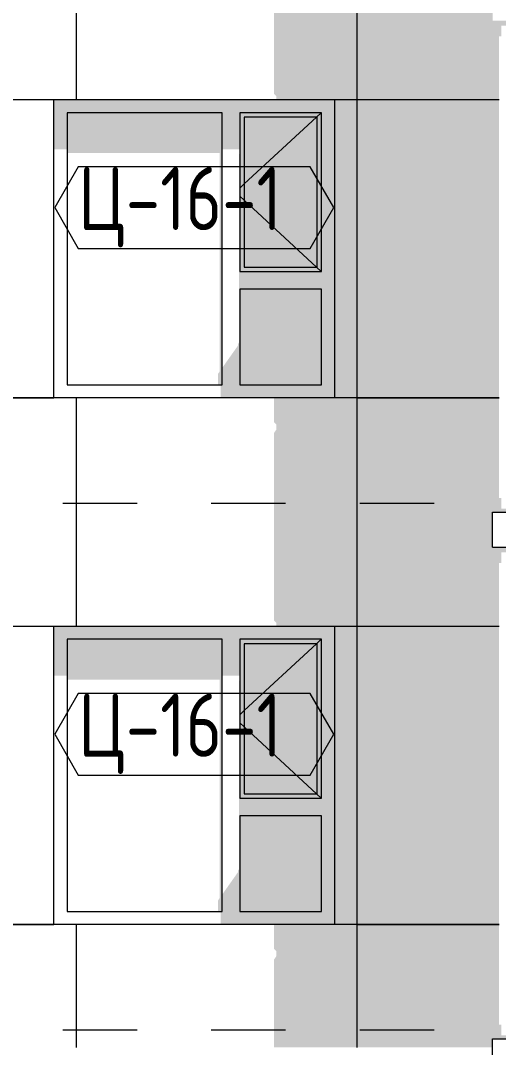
# Model space of a CAD drawing. Header units: millimetres. Extents: x 18162 to 7085488, y 72188 to 247925.
# Drawn here: x 5830619 to 5833343, y 133284 to 139134 of the extents above; entities that cross this region are included whole.
import ezdxf

# ---------------------------------------------------------------- set-up
doc = ezdxf.new("R2010")
doc.units = ezdxf.units.MM
doc.header["$MEASUREMENT"] = 0
doc.linetypes.add('Dashed', pattern=[423.333333, 211.666667, -211.666667])
doc.layers.add('Archicad Windows', color=7, linetype='Continuous')
doc.layers.add('Structural - Bearing', color=7, linetype='Continuous')
doc.styles.add('GENERATED_STYLE_3', font='', dxfattribs={"width": 0.8})
doc.styles.get('GENERATED_STYLE_3').set_extended_font_data('ISOCPEUR MON')
doc.dimstyles.new('GENERATED_STYLE__19', dxfattribs={"dimtxt": 440.00001, "dimasz": 228, "dimexe": 0.18, "dimexo": 31028.935828, "dimgap": 0, "dimtad": 1, "dimdec": 0, "dimzin": 0, "dimdsep": 46, "dimtxsty": 'GENERATED_STYLE_3', "dimblk": 'ARROWHEAD_2', "dimblk1": 'ARROWHEAD_2', "dimblk2": 'ARROWHEAD_2', "dimcen": 0.09, "dimclrd": 13, "dimclre": 13, "dimclrt": 13, "dimadec": 0, "dimazin": 0, "dimtfac": 1, "dimtdec": 4, "dimtmove": 0, "dimatfit": 3, "dimfxl": 1, "dimtolj": 1, "dimtzin": 0, "dimarcsym": 0})

# ---------------------------------------------------------------- blocks, each defined once
blk = doc.blocks.new('*X2377', base_point=(5785635.3, 106384.1))
at = {"layer": 'Structural - Bearing', "color": 8, "linetype": 'Continuous', "lineweight": 13}
for p, q in [((5830935.3, 136284.1), (5830935.3, 135684.1)), ((5832535.3, 136284.1), (5832535.3, 133984.1)), ((5830435.3, 135684.1), (5830808.8, 135684.1)), ((5832408.8, 135684.1), (5832535.3, 135684.1)), ((5832535.3, 135684.1), (5833346.4, 135684.1)), ((5830808.8, 133984.1), (5830435.3, 133984.1)), ((5830435.3, 133984.1), (5830808.8, 133984.1)), ((5830935.3, 133984.1), (5830935.3, 133384.1)), ((5832535.3, 133984.1), (5832408.8, 133984.1)), ((5832535.3, 133984.1), (5833346.4, 133984.1)), ((5832535.3, 133984.1), (5832535.3, 133384.1)), ((5833346.4, 133984.1), (5832535.3, 133984.1)), ((5830935.3, 133384.1), (5830935.3, 133284.1)), ((5832535.3, 133384.1), (5832535.3, 133284.1))]:
    blk.add_line(p, q, dxfattribs=at)
blk = doc.blocks.new('*X2387', base_point=(5785635.3, 106384.1))
at = {"layer": 'Structural - Bearing', "color": 8, "linetype": 'Continuous', "lineweight": 13}
for p, q in [((5830935.3, 139284.1), (5830935.3, 138684.1)), ((5832535.3, 139284.1), (5832535.3, 136984.1)), ((5830435.3, 138684.1), (5830808.8, 138684.1)), ((5832408.8, 138684.1), (5832535.3, 138684.1)), ((5832535.3, 138684.1), (5833346.4, 138684.1)), ((5830808.8, 136984.1), (5830435.3, 136984.1)), ((5830435.3, 136984.1), (5830808.8, 136984.1)), ((5830935.3, 136984.1), (5830935.3, 136384.1)), ((5832535.3, 136984.1), (5832408.8, 136984.1)), ((5832535.3, 136984.1), (5833346.4, 136984.1)), ((5832535.3, 136984.1), (5832535.3, 136384.1)), ((5833346.4, 136984.1), (5832535.3, 136984.1)), ((5830935.3, 136384.1), (5830935.3, 136284.1)), ((5832535.3, 136384.1), (5832535.3, 136284.1))]:
    blk.add_line(p, q, dxfattribs=at)
blk = doc.blocks.new('*D2610', base_point=(5785635.3, 106384.1))
at = {"color": 12, "linetype": 'Continuous', "lineweight": 35}
for p, q in [((5838328.4, 133420.7), (5838628.4, 133247.5)), ((5838328.4, 133220.7), (5838628.4, 133047.5))]:
    blk.add_line(p, q, dxfattribs=at)
at = {"color": 13, "linetype": 'Continuous', "lineweight": 13}
for p, q in [((5838703.4, 133334.1), (5837187.8, 133334.1)), ((5838478.4, 133134.1), (5838478.4, 133334.1)), ((5838703.4, 133134.1), (5837187.8, 133134.1))]:
    blk.add_line(p, q, dxfattribs=at)
blk = doc.blocks.new('ARROWHEAD_2')
at = {"color": 0, "linetype": 'Continuous', "lineweight": 0}
for p, q in [((-0.378, -0.655), (0.378, 0.655)), ((0, 0), (-1, 0))]:
    blk.add_line(p, q, dxfattribs=at)
blk = doc.blocks.new('*D2611', base_point=(5785635.3, 106384.1))
at = {"color": 12, "linetype": 'Continuous', "lineweight": 35}
for p, q in [((5838328.4, 136220.7), (5838628.4, 136047.5)), ((5838328.4, 133420.7), (5838628.4, 133247.5))]:
    blk.add_line(p, q, dxfattribs=at)
at = {"color": 13, "linetype": 'Continuous', "lineweight": 13}
for p, q in [((5838703.4, 136134.1), (5837187.8, 136134.1)), ((5838478.4, 133334.1), (5838478.4, 136134.1)), ((5838703.4, 133334.1), (5837187.8, 133334.1))]:
    blk.add_line(p, q, dxfattribs=at)
at = {"color": 13, "lineweight": 13, "char_height": 440, "attachment_point": 7, "rotation": 90, "style": 'GENERATED_STYLE_3'}
for s, insert in [('\\A1;{\\pql;\\fISOCPEUR MON|b0|i0|c0|p0;\\W0.800000;2,800}', (5838605.9, 134549.6)), ('\\A1;{\\pql;\\fISOCPEUR MON|b0|i0|c0|p0;\\W0.800000;200}', (5838518.1, 133420.8))]:
    blk.add_mtext(s, dxfattribs=dict(at, insert=insert))
blk = doc.blocks.new('*D2612', base_point=(5785635.3, 106384.1))
at = {"color": 12, "linetype": 'Continuous', "lineweight": 35}
for p, q in [((5838328.4, 136420.7), (5838628.4, 136247.5)), ((5838328.4, 136220.7), (5838628.4, 136047.5))]:
    blk.add_line(p, q, dxfattribs=at)
at = {"color": 13, "linetype": 'Continuous', "lineweight": 13}
for p, q in [((5838703.4, 136334.1), (5837187.8, 136334.1)), ((5838478.4, 136134.1), (5838478.4, 136334.1)), ((5838703.4, 136134.1), (5837187.8, 136134.1))]:
    blk.add_line(p, q, dxfattribs=at)
blk = doc.blocks.new('*D2613', base_point=(5785635.3, 106384.1))
at = {"color": 12, "linetype": 'Continuous', "lineweight": 35}
for p, q in [((5838328.4, 139220.7), (5838628.4, 139047.5)), ((5838328.4, 136420.7), (5838628.4, 136247.5))]:
    blk.add_line(p, q, dxfattribs=at)
at = {"color": 13, "linetype": 'Continuous', "lineweight": 13}
for p, q in [((5838703.4, 139134.1), (5837187.8, 139134.1)), ((5838478.4, 136334.1), (5838478.4, 139134.1)), ((5838703.4, 136334.1), (5837187.8, 136334.1))]:
    blk.add_line(p, q, dxfattribs=at)
at = {"color": 13, "lineweight": 13, "char_height": 440, "attachment_point": 7, "rotation": 90, "style": 'GENERATED_STYLE_3'}
for s, insert in [('\\A1;{\\pql;\\fISOCPEUR MON|b0|i0|c0|p0;\\W0.800000;2,800}', (5838605.9, 137549.6)), ('\\A1;{\\pql;\\fISOCPEUR MON|b0|i0|c0|p0;\\W0.800000;200}', (5838518.1, 136420.8))]:
    blk.add_mtext(s, dxfattribs=dict(at, insert=insert))
blk = doc.blocks.new('*D2614', base_point=(5785635.3, 106384.1))
at = {"color": 12, "linetype": 'Continuous', "lineweight": 35}
for p, q in [((5838328.4, 139420.7), (5838628.4, 139247.5)), ((5838328.4, 139220.7), (5838628.4, 139047.5))]:
    blk.add_line(p, q, dxfattribs=at)
at = {"color": 13, "linetype": 'Continuous', "lineweight": 13}
for p, q in [((5838703.4, 139334.1), (5837187.8, 139334.1)), ((5838478.4, 139134.1), (5838478.4, 139334.1)), ((5838703.4, 139134.1), (5837187.8, 139134.1))]:
    blk.add_line(p, q, dxfattribs=at)
blk = doc.blocks.new('Label_159_3', base_point=(5831608.8, 134834.1))
at = {"color": 13, "linetype": 'Continuous', "lineweight": 13, "flags": 128}
blk.add_lwpolyline([(5830813.7, 135068.3), (5830947.8, 134836.1), (5832269.9, 134836.1), (5832404, 135068.3), (5832269.9, 135300.6), (5830947.8, 135300.6)], close=True, dxfattribs=at)
at = {"color": 13, "lineweight": 13, "insert": (5830947.8, 135299.9), "char_height": 360, "attachment_point": 1, "style": 'GENERATED_STYLE_3'}
blk.add_mtext('\\A1;{\\pql;\\pt0,253000;\\fISOCPEUR MON|b0|i0|c0|p0;\\W0.800000;Ц-16-1\\fISOCPEUR MON|b0|i0|c0|p0;\\W0.800000;\\A1{\\H.66x;\\S^  ;}\\fISOCPEUR MON|b0|i0|c0|p0;\\W0.800000;\\fISOCPEUR MON|b0|i0|c0|p0;\\W0.800000;\\A1{\\H.66x;\\S^  ;}\\fISOCPEUR MON|b0|i0|c0|p0;\\W0.800000; \\fISOCPEUR MON|b0|i0|c0|p0;\\W0.800000;\\fISOCPEUR MON|b0|i0|c0|p0;\\W0.800000;\\fISOCPEUR MON|b0|i0|c0|p0;\\W0.800000;\\fISOCPEUR MON|b0|i0|c0|p0;\\W0.800000;\\fISOCPEUR MON|b0|i0|c0|p0;\\W0.800000;\\fISOCPEUR MON|b0|i0|c0|p0;\\W0.800000;\\fISOCPEUR MON|b0|i0|c0|p0;\\W0.800000;\\fISOCPEUR MON|b0|i0|c0|p0;\\W0.800000;\\fISOCPEUR MON|b0|i0|c0|p0;\\W0.800000;\\fISOCPEUR MON|b0|i0|c0|p0;\\W0.800000;\\fISOCPEUR MON|b0|i0|c0|p0;\\W0.800000;\\fISOCPEUR MON|b0|i0|c0|p0;\\W0.800000;\\fISOCPEUR MON|b0|i0|c0|p0;\\W0.800000;\\fISOCPEUR MON|b0|i0|c0|p0;\\W0.800000;\\fISOCPEUR MON|b0|i0|c0|p0;\\W0.800000;\\fISOCPEUR MON|b0|i0|c0|p0;\\W0.800000;\\fISOCPEUR MON|b0|i0|c0|p0;\\W0.800000;\\fISOCPEUR MON|b0|i0|c0|p0;\\W0.800000;\\fISOCPEUR MON|b0|i0|c0|p0;\\W0.800000;\\fISOCPEUR MON|b0|i0|c0|p0;\\W0.800000;\\fISOCPEUR MON|b0|i0|c0|p0;\\W0.800000;\\fISOCPEUR MON|b0|i0|c0|p0;\\W0.800000;\\fISOCPEUR MON|b0|i0|c0|p0;\\W0.800000;\\fISOCPEUR MON|b0|i0|c0|p0;\\W0.800000;\\fISOCPEUR MON|b0|i0|c0|p0;\\W0.800000;\\fISOCPEUR MON|b0|i0|c0|p0;\\W0.800000;\\fISOCPEUR MON|b0|i0|c0|p0;\\W0.800000;\\fISOCPEUR MON|b0|i0|c0|p0;\\W0.800000;\\fISOCPEUR MON|b0|i0|c0|p0;\\W0.800000;\\fISOCPEUR MON|b0|i0|c0|p0;\\W0.800000;\\fISOCPEUR MON|b0|i0|c0|p0;\\W0.800000;\\fISOCPEUR MON|b0|i0|c0|p0;\\W0.800000;\\fISOCPEUR MON|b0|i0|c0|p0;\\W0.800000;\\fISOCPEUR MON|b0|i0|c0|p0;\\W0.800000;\\fISOCPEUR MON|b0|i0|c0|p0;\\W0.800000;\\fISOCPEUR MON|b0|i0|c0|p0;\\W0.800000;\\fISOCPEUR MON|b0|i0|c0|p0;\\W0.800000;\\fISOCPEUR MON|b0|i0|c0|p0;\\W0.800000;\\fISOCPEUR MON|b0|i0|c0|p0;\\W0.800000;\\fISOCPEUR MON|b0|i0|c0|p0;\\W0.800000;\\fISOCPEUR MON|b0|i0|c0|p0;\\W0.800000;\\fISOCPEUR MON|b0|i0|c0|p0;\\W0.800000;\\fISOCPEUR MON|b0|i0|c0|p0;\\W0.800000;}', dxfattribs=at)
blk = doc.blocks.new('Label_164_3', base_point=(5831608.8, 137834.1))
at = {"color": 13, "linetype": 'Continuous', "lineweight": 13, "flags": 128}
blk.add_lwpolyline([(5830813.7, 138068.3), (5830947.8, 137836.1), (5832269.9, 137836.1), (5832404, 138068.3), (5832269.9, 138300.6), (5830947.8, 138300.6)], close=True, dxfattribs=at)
at = {"color": 13, "lineweight": 13, "insert": (5830947.8, 138299.9), "char_height": 360, "attachment_point": 1, "style": 'GENERATED_STYLE_3'}
blk.add_mtext('\\A1;{\\pql;\\pt0,253000;\\fISOCPEUR MON|b0|i0|c0|p0;\\W0.800000;Ц-16-1\\fISOCPEUR MON|b0|i0|c0|p0;\\W0.800000;\\A1{\\H.66x;\\S^  ;}\\fISOCPEUR MON|b0|i0|c0|p0;\\W0.800000;\\fISOCPEUR MON|b0|i0|c0|p0;\\W0.800000;\\A1{\\H.66x;\\S^  ;}\\fISOCPEUR MON|b0|i0|c0|p0;\\W0.800000; \\fISOCPEUR MON|b0|i0|c0|p0;\\W0.800000;\\fISOCPEUR MON|b0|i0|c0|p0;\\W0.800000;\\fISOCPEUR MON|b0|i0|c0|p0;\\W0.800000;\\fISOCPEUR MON|b0|i0|c0|p0;\\W0.800000;\\fISOCPEUR MON|b0|i0|c0|p0;\\W0.800000;\\fISOCPEUR MON|b0|i0|c0|p0;\\W0.800000;\\fISOCPEUR MON|b0|i0|c0|p0;\\W0.800000;\\fISOCPEUR MON|b0|i0|c0|p0;\\W0.800000;\\fISOCPEUR MON|b0|i0|c0|p0;\\W0.800000;\\fISOCPEUR MON|b0|i0|c0|p0;\\W0.800000;\\fISOCPEUR MON|b0|i0|c0|p0;\\W0.800000;\\fISOCPEUR MON|b0|i0|c0|p0;\\W0.800000;\\fISOCPEUR MON|b0|i0|c0|p0;\\W0.800000;\\fISOCPEUR MON|b0|i0|c0|p0;\\W0.800000;\\fISOCPEUR MON|b0|i0|c0|p0;\\W0.800000;\\fISOCPEUR MON|b0|i0|c0|p0;\\W0.800000;\\fISOCPEUR MON|b0|i0|c0|p0;\\W0.800000;\\fISOCPEUR MON|b0|i0|c0|p0;\\W0.800000;\\fISOCPEUR MON|b0|i0|c0|p0;\\W0.800000;\\fISOCPEUR MON|b0|i0|c0|p0;\\W0.800000;\\fISOCPEUR MON|b0|i0|c0|p0;\\W0.800000;\\fISOCPEUR MON|b0|i0|c0|p0;\\W0.800000;\\fISOCPEUR MON|b0|i0|c0|p0;\\W0.800000;\\fISOCPEUR MON|b0|i0|c0|p0;\\W0.800000;\\fISOCPEUR MON|b0|i0|c0|p0;\\W0.800000;\\fISOCPEUR MON|b0|i0|c0|p0;\\W0.800000;\\fISOCPEUR MON|b0|i0|c0|p0;\\W0.800000;\\fISOCPEUR MON|b0|i0|c0|p0;\\W0.800000;\\fISOCPEUR MON|b0|i0|c0|p0;\\W0.800000;\\fISOCPEUR MON|b0|i0|c0|p0;\\W0.800000;\\fISOCPEUR MON|b0|i0|c0|p0;\\W0.800000;\\fISOCPEUR MON|b0|i0|c0|p0;\\W0.800000;\\fISOCPEUR MON|b0|i0|c0|p0;\\W0.800000;\\fISOCPEUR MON|b0|i0|c0|p0;\\W0.800000;\\fISOCPEUR MON|b0|i0|c0|p0;\\W0.800000;\\fISOCPEUR MON|b0|i0|c0|p0;\\W0.800000;\\fISOCPEUR MON|b0|i0|c0|p0;\\W0.800000;\\fISOCPEUR MON|b0|i0|c0|p0;\\W0.800000;\\fISOCPEUR MON|b0|i0|c0|p0;\\W0.800000;\\fISOCPEUR MON|b0|i0|c0|p0;\\W0.800000;\\fISOCPEUR MON|b0|i0|c0|p0;\\W0.800000;\\fISOCPEUR MON|b0|i0|c0|p0;\\W0.800000;\\fISOCPEUR MON|b0|i0|c0|p0;\\W0.800000;}', dxfattribs=at)

msp = doc.modelspace()

# ---------------------------------------------------------------- hatches: boundary and pattern name
at = {"layer": 'Archicad Windows', "linetype": 'Continuous', "lineweight": 0}
for points in [[(5831768.8, 138609.1), (5831868.8, 138609.1), (5832333.8, 138609.1), (5832408.8, 138609.1), (5832408.8, 138684.1), (5830808.8, 138684.1), (5830808.8, 138609.1), (5830883.8, 138609.1)], [(5830883.8, 138609.1), (5830808.8, 138609.1), (5830808.8, 138401.2), (5830883.8, 138401.2)], [(5831768.8, 138609.1), (5830883.8, 138609.1), (5830883.8, 138380), (5831753.8, 138380), (5831753.8, 137135), (5831743.8, 137120.8), (5831743.8, 137059.1), (5831768.8, 137059.1)], [(5831868.8, 138609.1), (5831768.8, 138609.1), (5831768.8, 138401.2), (5831868.8, 138401.2)], [(5832333.8, 138609.1), (5831868.8, 138609.1), (5831868.8, 138584.1), (5831893.8, 138584.1), (5832308.8, 138584.1), (5832333.8, 138584.1)], [(5832333.8, 137704.1), (5832333.8, 137604.1), (5832333.8, 137059.1), (5832408.8, 137059.1), (5832408.8, 138609.1), (5832333.8, 138609.1)], [(5831893.8, 138584.1), (5831868.8, 138584.1), (5831868.8, 137729.1), (5831893.8, 137729.1)], [(5832308.8, 137729.1), (5832308.8, 138584.1), (5831893.8, 138584.1), (5831893.8, 137729.1)], [(5832308.8, 137729.1), (5832333.8, 137729.1), (5832333.8, 138584.1), (5832308.8, 138584.1)], [(5831858.8, 137283.5), (5831768.8, 137156.2), (5831768.8, 137059.1), (5831868.8, 137059.1), (5831868.8, 138379.8), (5831863.8, 138372.7), (5831863.8, 137299.8), (5831858.8, 137292.7)], [(5831893.8, 137729.1), (5831868.8, 137729.1), (5831868.8, 137704.1), (5832333.8, 137704.1), (5832333.8, 137729.1), (5832308.8, 137729.1)], [(5832333.8, 137604.1), (5832333.8, 137704.1), (5831868.8, 137704.1), (5831868.8, 137604.1)], [(5832333.8, 137059.1), (5832333.8, 137604.1), (5831868.8, 137604.1), (5831868.8, 137059.1)], [(5832408.8, 137059.1), (5831758.8, 137059.1), (5831758.8, 136984.1), (5832408.8, 136984.1)], [(5831768.8, 135609.1), (5831868.8, 135609.1), (5832333.8, 135609.1), (5832408.8, 135609.1), (5832408.8, 135684.1), (5830808.8, 135684.1), (5830808.8, 135609.1), (5830883.8, 135609.1)], [(5830883.8, 135609.1), (5830808.8, 135609.1), (5830808.8, 135401.2), (5830883.8, 135401.2)], [(5831768.8, 135609.1), (5830883.8, 135609.1), (5830883.8, 135380), (5831753.8, 135380), (5831753.8, 134135), (5831743.8, 134120.8), (5831743.8, 134059.1), (5831768.8, 134059.1)], [(5831768.8, 135401.2), (5831868.8, 135401.2), (5831868.8, 135609.1), (5831768.8, 135609.1)], [(5832333.8, 135609.1), (5831868.8, 135609.1), (5831868.8, 135584.1), (5831893.8, 135584.1), (5832308.8, 135584.1), (5832333.8, 135584.1)], [(5832333.8, 134704.1), (5832333.8, 134604.1), (5832333.8, 134059.1), (5832408.8, 134059.1), (5832408.8, 135609.1), (5832333.8, 135609.1)], [(5831893.8, 135584.1), (5831868.8, 135584.1), (5831868.8, 134729.1), (5831893.8, 134729.1)], [(5832308.8, 134729.1), (5832308.8, 135584.1), (5831893.8, 135584.1), (5831893.8, 134729.1)], [(5832308.8, 134729.1), (5832333.8, 134729.1), (5832333.8, 135584.1), (5832308.8, 135584.1)], [(5831858.8, 134283.5), (5831768.8, 134156.2), (5831768.8, 134059.1), (5831868.8, 134059.1), (5831868.8, 135379.8), (5831863.8, 135372.7), (5831863.8, 134299.8), (5831858.8, 134292.7)], [(5831893.8, 134729.1), (5831868.8, 134729.1), (5831868.8, 134704.1), (5832333.8, 134704.1), (5832333.8, 134729.1), (5832308.8, 134729.1)], [(5832333.8, 134604.1), (5832333.8, 134704.1), (5831868.8, 134704.1), (5831868.8, 134604.1)], [(5832333.8, 134059.1), (5832333.8, 134604.1), (5831868.8, 134604.1), (5831868.8, 134059.1)], [(5832408.8, 134059.1), (5831758.8, 134059.1), (5831758.8, 133984.1), (5832408.8, 133984.1)]]:
    msp.add_hatch(color=49, dxfattribs=at).paths.add_polyline_path(points)
at = {"layer": 'Structural - Bearing', "linetype": 'Continuous', "lineweight": 0}
for points in [[(5832063.8, 139284.1), (5832063.8, 138715.6), (5832076.4, 138703), (5832076.4, 138684.1), (5832408.8, 138684.1), (5832408.8, 136984.1), (5832063.8, 136984.1), (5832063.8, 136845.6), (5832076.4, 136833), (5832076.4, 136803.4), (5832063.8, 136785.6), (5832063.8, 136284.1), (5833308.8, 136284.1), (5833308.8, 136334.1), (5836544.7, 136334.1), (5836558.8, 136354.1), (5833358.8, 136354.1), (5833358.8, 136414.1), (5833346.4, 136414.1), (5833346.4, 139044.1), (5833358.8, 139044.1), (5833358.8, 139104.1), (5836558.8, 139104.1), (5836558.8, 139063.4), (5836608.8, 139134.1), (5833308.8, 139134.1), (5833308.8, 139284.1)], [(5832063.8, 133785.6), (5832063.8, 133284.1), (5833308.8, 133284.1), (5833308.8, 133334.1), (5836544.7, 133334.1), (5836558.8, 133354.1), (5833358.8, 133354.1), (5833358.8, 133414.1), (5833346.4, 133414.1), (5833346.4, 136044.1), (5833358.8, 136044.1), (5833358.8, 136104.1), (5836558.8, 136104.1), (5836558.8, 136063.4), (5836608.8, 136134.1), (5833308.8, 136134.1), (5833308.8, 136284.1), (5832063.8, 136284.1), (5832063.8, 135715.6), (5832076.4, 135703), (5832076.4, 135684.1), (5832408.8, 135684.1), (5832408.8, 133984.1), (5832063.8, 133984.1), (5832063.8, 133845.6), (5832076.4, 133833), (5832076.4, 133803.4)]]:
    msp.add_hatch(color=49, dxfattribs=at).paths.add_polyline_path(points)

# ---------------------------------------------------------------- linework, layer by layer
at = {"color": 8, "linetype": 'Dashed', "lineweight": 13, "ltscale": 2}
for p, q in [((5800379.4, 136384.1), (5841359.8, 136384.1)), ((5800379.4, 133384.1), (5841359.8, 133384.1))]:
    msp.add_line(p, q, dxfattribs=at)
at = {"layer": 'Archicad Windows', "color": 7, "linetype": 'Continuous', "lineweight": 13}
for p, q in [((5830808.8, 136984.1), (5830808.8, 138684.1)), ((5830808.8, 138684.1), (5832408.8, 138684.1)), ((5832408.8, 138684.1), (5832408.8, 136984.1)), ((5832408.8, 136984.1), (5830808.8, 136984.1)), ((5830808.8, 133984.1), (5830808.8, 135684.1)), ((5830808.8, 135684.1), (5832408.8, 135684.1)), ((5832408.8, 135684.1), (5832408.8, 133984.1)), ((5832408.8, 133984.1), (5830808.8, 133984.1))]:
    msp.add_line(p, q, dxfattribs=at)
at = {"layer": 'Archicad Windows', "color": 7, "linetype": 'Continuous', "lineweight": 9}
for p, q in [((5830883.8, 138609.1), (5830883.8, 137059.1)), ((5831768.8, 138609.1), (5830883.8, 138609.1)), ((5831768.8, 137059.1), (5831768.8, 138609.1)), ((5831868.8, 138609.1), (5831868.8, 137704.1)), ((5832333.8, 138609.1), (5831868.8, 138609.1)), ((5832331.9, 138609.1), (5832304.9, 138584.1)), ((5832333.8, 137704.1), (5832333.8, 138609.1)), ((5831893.8, 138584.1), (5831893.8, 137729.1)), ((5832308.8, 138584.1), (5831893.8, 138584.1)), ((5832304.9, 138584.1), (5831893.8, 138202.9)), ((5832308.8, 137729.1), (5832308.8, 138584.1)), ((5831893.8, 138202.9), (5831868.8, 138179.7)), ((5831893.8, 138110.2), (5831868.8, 138133.4)), ((5832304.9, 137729.1), (5831893.8, 138110.2)), ((5831893.8, 137729.1), (5832308.8, 137729.1)), ((5832331.9, 137704.1), (5832304.9, 137729.1)), ((5831868.8, 137704.1), (5832333.8, 137704.1)), ((5831868.8, 137604.1), (5831868.8, 137059.1)), ((5832333.8, 137604.1), (5831868.8, 137604.1)), ((5832333.8, 137059.1), (5832333.8, 137604.1)), ((5830883.8, 137059.1), (5831768.8, 137059.1)), ((5831868.8, 137059.1), (5832333.8, 137059.1)), ((5830883.8, 135609.1), (5830883.8, 134059.1)), ((5831768.8, 135609.1), (5830883.8, 135609.1)), ((5831768.8, 134059.1), (5831768.8, 135609.1)), ((5831868.8, 135609.1), (5831868.8, 134704.1)), ((5832333.8, 135609.1), (5831868.8, 135609.1)), ((5832331.9, 135609.1), (5832304.9, 135584.1)), ((5832333.8, 134704.1), (5832333.8, 135609.1)), ((5831893.8, 135584.1), (5831893.8, 134729.1)), ((5832308.8, 135584.1), (5831893.8, 135584.1)), ((5832304.9, 135584.1), (5831893.8, 135202.9)), ((5832308.8, 134729.1), (5832308.8, 135584.1)), ((5831893.8, 135202.9), (5831868.8, 135179.7)), ((5831893.8, 135110.2), (5831868.8, 135133.4)), ((5832304.9, 134729.1), (5831893.8, 135110.2)), ((5831893.8, 134729.1), (5832308.8, 134729.1)), ((5832331.9, 134704.1), (5832304.9, 134729.1)), ((5831868.8, 134704.1), (5832333.8, 134704.1)), ((5831868.8, 134604.1), (5831868.8, 134059.1)), ((5832333.8, 134604.1), (5831868.8, 134604.1)), ((5832333.8, 134059.1), (5832333.8, 134604.1)), ((5830883.8, 134059.1), (5831768.8, 134059.1)), ((5831868.8, 134059.1), (5832333.8, 134059.1))]:
    msp.add_line(p, q, dxfattribs=at)
at = {"layer": 'Structural - Bearing', "color": 7, "linetype": 'Continuous', "lineweight": 13}
for p, q in [((5833308.8, 136134.1), (5833308.8, 136334.1)), ((5833308.8, 136334.1), (5836608.8, 136334.1)), ((5833308.8, 136134.1), (5836608.8, 136134.1)), ((5833308.8, 133134.1), (5833308.8, 133334.1)), ((5833308.8, 133334.1), (5836608.8, 133334.1))]:
    msp.add_line(p, q, dxfattribs=at)

# ---------------------------------------------------------------- block references
at = {"color": 12, "linetype": 'Continuous', "lineweight": 13}
for name, p in [('Label_164_3', (5831608.8, 137834.1)), ('Label_159_3', (5831608.8, 134834.1))]:
    msp.add_blockref(name, p, dxfattribs=at)
at = {"layer": 'Structural - Bearing', "lineweight": 0}
for name in ['*X2387', '*X2377']:
    msp.add_blockref(name, (5785635.3, 106384.1), dxfattribs=at)

# ---------------------------------------------------------------- dimensions: what is measured, and where the dimension line sits
at = {"color": 13, "linetype": 'Continuous', "lineweight": 13}
for base, p1, p2, picture, middle in [((5838478.4, 139334.1), (5805483.8, 139134.1), (5805483.8, 139334.1), '*D2614', (5838170.4, 139923)), ((5838478.4, 139134.1), (5805483.8, 136334.1), (5805483.8, 139134.1), '*D2613', (5838170.4, 138286.7)), ((5838478.4, 136334.1), (5805483.8, 136134.1), (5805483.8, 136334.1), '*D2612', (5838170.4, 136923)), ((5838478.4, 136134.1), (5805483.8, 133334.1), (5805483.8, 136134.1), '*D2611', (5838170.4, 135286.7)), ((5838478.4, 133334.1), (5805483.8, 133134.1), (5805483.8, 133334.1), '*D2610', (5838170.4, 133923))]:
    dim = msp.add_linear_dim(base=base, p1=p1, p2=p2, angle=90, dimstyle='GENERATED_STYLE__19', dxfattribs=at)
    dim.commit()
    dim.dimension.update_dxf_attribs({"geometry": picture, "text_midpoint": middle, "dimtype": 160, "text_rotation": 90})

doc.saveas('drawing.dxf')
